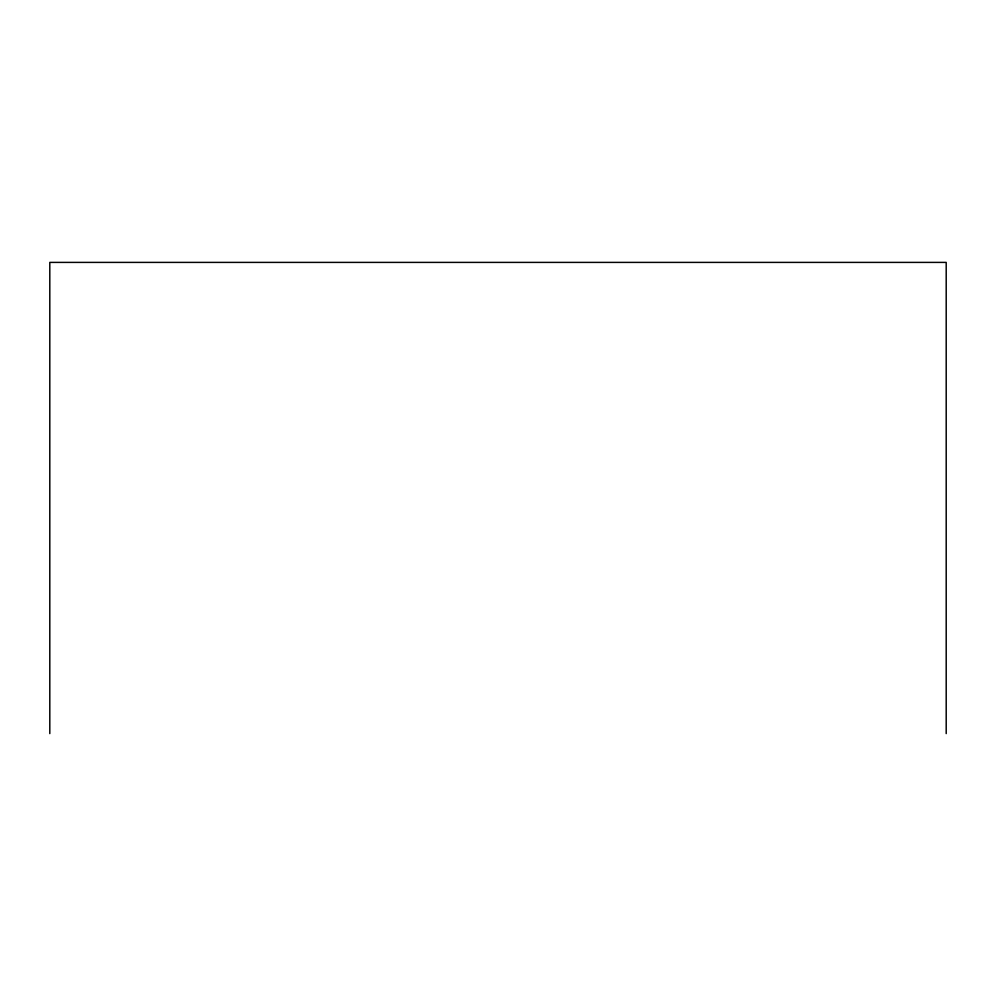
<?xml version="1.0" encoding="UTF-8"?>
<svg xmlns="http://www.w3.org/2000/svg" width="996" height="996" viewBox="0 0 996 996"><rect width="100%" height="100%" fill="white"/><g stroke="black" fill="none" stroke-linecap="round" stroke-linejoin="round"><path stroke-width="1.49" d="M946.2 733.604L946.2 262.396L49.8 262.396L49.8 733.604"/></g></svg>
